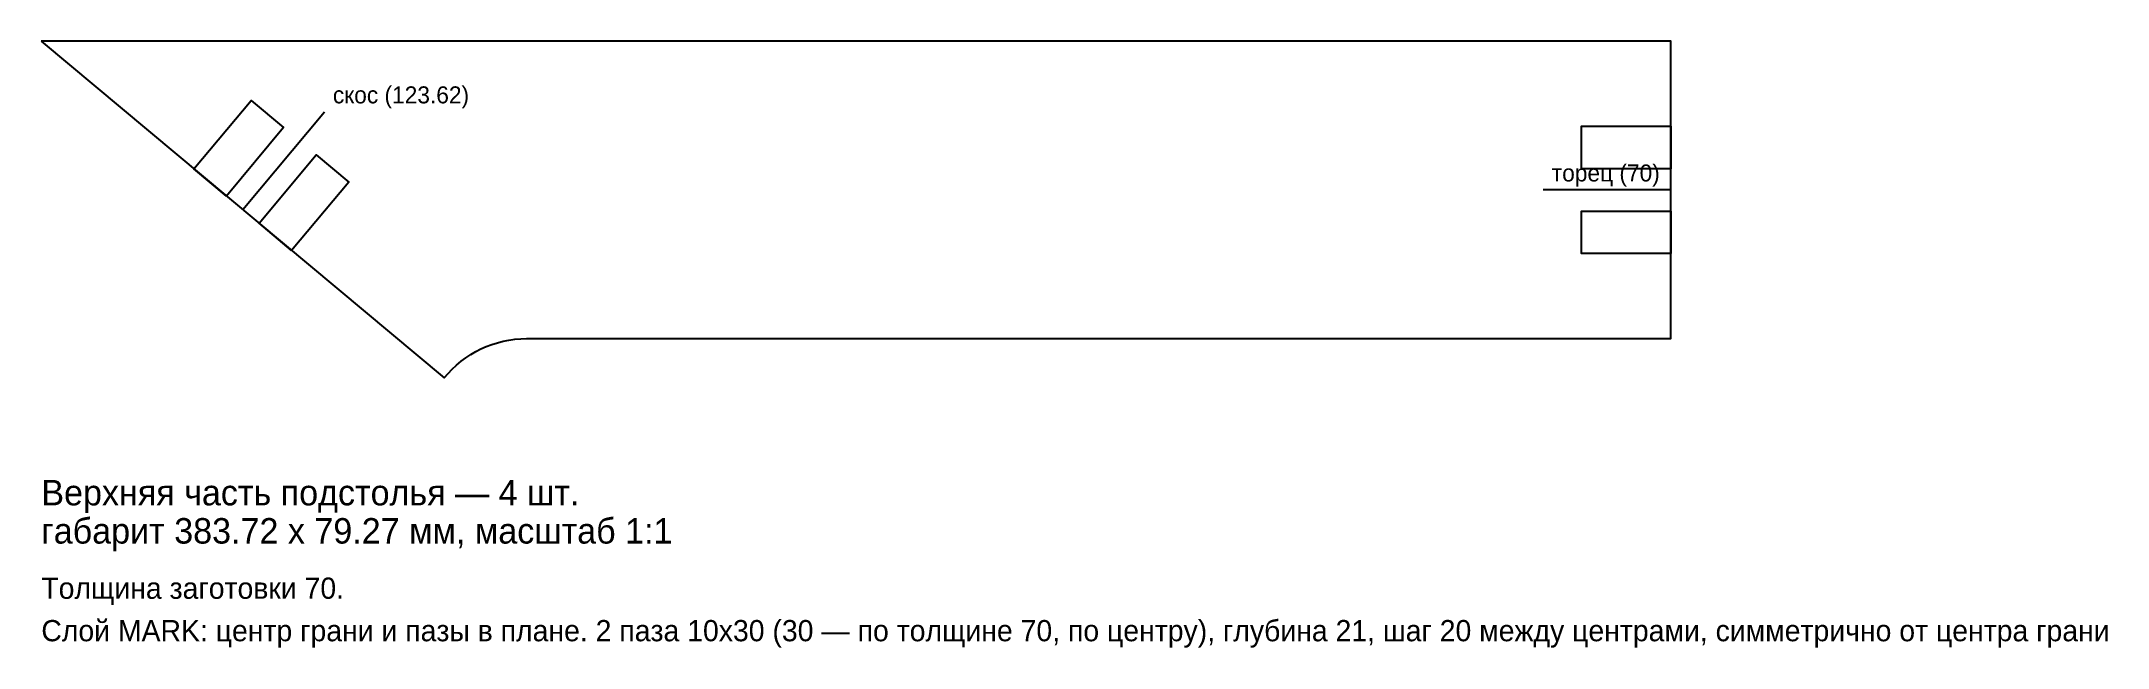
# Model space of a CAD drawing. Header units: millimetres. Extents: x 0 to 487, y -64 to 79.
import ezdxf

# ---------------------------------------------------------------- set-up
doc = ezdxf.new("R2010")
doc.units = ezdxf.units.MM
for name, color, linetype in [('CUT', 1, 'Continuous'), ('MARK', 5, 'Continuous'), ('TEXT', 7, 'Continuous')]:
    doc.layers.add(name, color=color, linetype=linetype)

msp = doc.modelspace()

# ---------------------------------------------------------------- linework, layer by layer
at = {"layer": 'CUT'}
msp.add_lwpolyline([(0, 79.27), (94.87, 0, -0.226277), (114.3, 9.27), (383.72, 9.27), (383.72, 79.27)], format="xyb", close=True, dxfattribs=at)
at = {"layer": 'MARK'}
for p, q in [((47.44, 39.63), (66.67, 62.66)), ((383.72, 44.27), (353.72, 44.27))]:
    msp.add_line(p, q, dxfattribs=at)
for points in [[(43.6, 42.84), (35.92, 49.25), (49.39, 65.37), (57.06, 58.95)], [(383.72, 59.27), (383.72, 49.27), (362.72, 49.27), (362.72, 59.27)], [(58.95, 30.02), (51.27, 36.43), (64.74, 52.54), (72.41, 46.13)], [(383.72, 39.27), (383.72, 29.27), (362.72, 29.27), (362.72, 39.27)]]:
    msp.add_lwpolyline(points, close=True, dxfattribs=at)

# ---------------------------------------------------------------- texts
for s, p in [('скос (123.62)', (68.67, 64.66)), ('торец (70)', (355.72, 46.27))]:
    msp.add_text(s, height=4, dxfattribs=at).set_placement(p)
at = {"layer": 'TEXT'}
for s, height, p in [('Верхняя часть подстолья — 4 шт.', 6, (0, -30)), ('габарит 383.72 x 79.27 мм, масштаб 1:1', 6, (0, -39)), ('Толщина заготовки 70.', 5, (0, -52)), ('Слой MARK: центр грани и пазы в плане. 2 паза 10x30 (30 — по толщине 70, по центру), глубина 21, шаг 20 между центрами, симметрично от центра грани', 5, (0, -62))]:
    msp.add_text(s, height=height, dxfattribs=at).set_placement(p)

doc.saveas('drawing.dxf')
